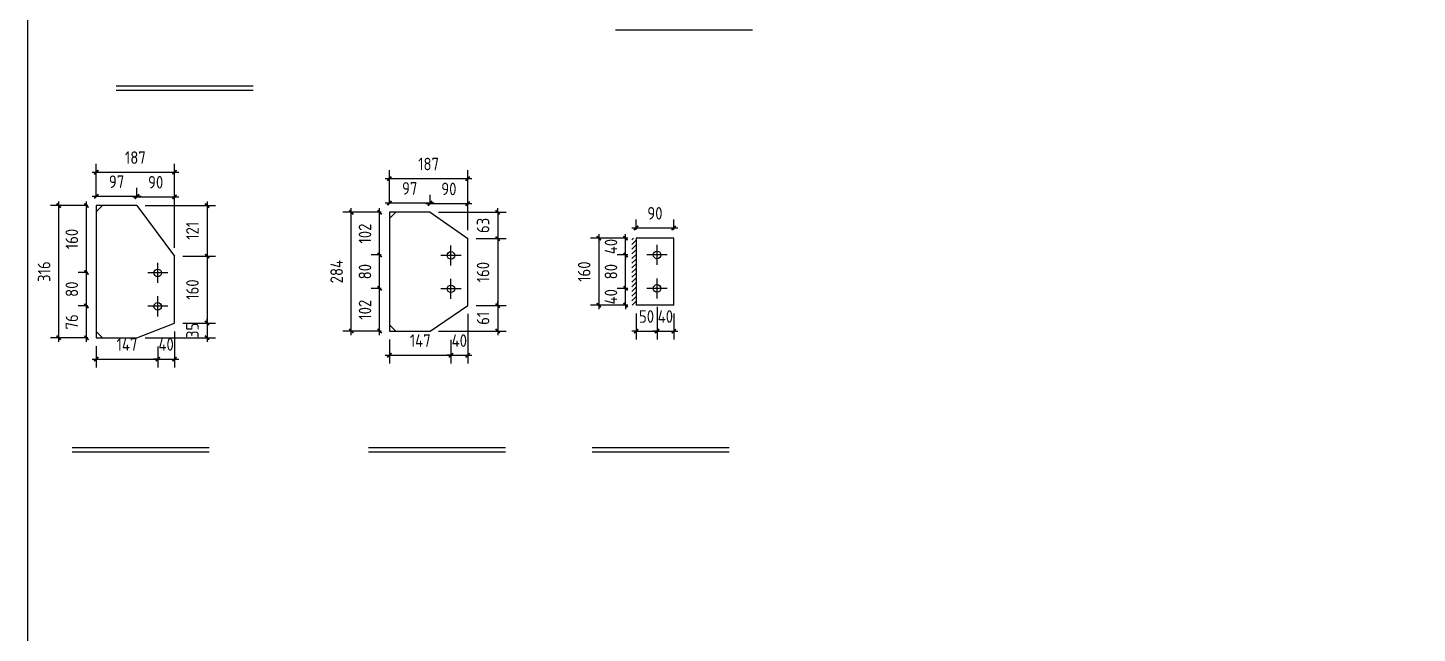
# Model space of a CAD drawing. Extents: x 533809 to 747315, y -17138 to 180511.
# Drawn here: x 566139 to 569461, y 171953 to 173400 of the extents above; entities that cross this region are included whole.
import ezdxf

# ---------------------------------------------------------------- set-up
doc = ezdxf.new("R2010")
doc.units = 0
doc.header["$LTSCALE"] = 1000
doc.header["$MEASUREMENT"] = 0
doc.styles.get("Standard").update_dxf_attribs({"font": 'gbenor.shx', "bigfont": 'gbcbig.shx'})
doc.dimstyles.get("Standard").update_dxf_attribs({"dimscale": 100, "dimtxt": 3.5, "dimasz": 1, "dimexe": 2.5, "dimexo": 3, "dimgap": 1.5, "dimtad": 1, "dimdec": 0, "dimzin": 0, "dimdsep": 46, "dimtxsty": 'Standard', "dimblk": 'ARCHTICK', "dimcen": 0.09, "dimadec": 0, "dimazin": 0, "dimtfac": 1, "dimtdec": 0, "dimtix": 1, "dimtmove": 2, "dimatfit": 3, "dimfxl": 1, "dimtolj": 1, "dimtzin": 0, "dimarcsym": 0})

# ---------------------------------------------------------------- blocks, each defined once
blk = doc.blocks.new('_ArchTick')
at = {"color": 0, "linetype": 'ByBlock', "const_width": 0.4}
blk.add_lwpolyline([(-0.5, -0.5), (0.5, 0.5)], dxfattribs=at)
blk = doc.blocks.new('*D442')
at = {"color": 3, "lineweight": -2}
for p, q in [((566282.9, 172735.3), (566259.4, 172735.3)), ((566279.4, 172649.3), (566279.4, 172745.3)), ((566282.9, 172659.3), (566259.4, 172659.3))]:
    blk.add_line(p, q, dxfattribs=at)
at = {"layer": 'Defpoints', "color": 0}
for p in [(566279.4, 172735.3), (566302.9, 172735.3), (566302.9, 172659.3)]:
    blk.add_point(p, dxfattribs=at)
at = {"color": 3, "lineweight": -2, "xscale": 10, "yscale": 10, "zscale": 10}
for p, rotation in [((566279.4, 172735.3), 90), ((566279.4, 172659.3), 270)]:
    blk.add_blockref('_ArchTick', p, dxfattribs=dict(at, rotation=rotation))
at = {"color": 0, "insert": (566244.4, 172697.3), "char_height": 30, "attachment_point": 5, "rotation": 90}
blk.add_mtext('\\A1;76', dxfattribs=at)
blk = doc.blocks.new('*D443')
at = {"color": 3, "lineweight": -2}
for p, q in [((566282.9, 172815.3), (566259.4, 172815.3)), ((566279.4, 172725.3), (566279.4, 172825.3)), ((566282.9, 172735.3), (566259.4, 172735.3))]:
    blk.add_line(p, q, dxfattribs=at)
at = {"layer": 'Defpoints', "color": 0}
for p in [(566279.4, 172815.3), (566302.9, 172815.3), (566302.9, 172735.3)]:
    blk.add_point(p, dxfattribs=at)
at = {"color": 3, "lineweight": -2, "xscale": 10, "yscale": 10, "zscale": 10}
for p, rotation in [((566279.4, 172815.3), 90), ((566279.4, 172735.3), 270)]:
    blk.add_blockref('_ArchTick', p, dxfattribs=dict(at, rotation=rotation))
at = {"color": 0, "insert": (566244.4, 172775.3), "char_height": 30, "attachment_point": 5, "rotation": 90}
blk.add_mtext('\\A1;80', dxfattribs=at)
blk = doc.blocks.new('*D444')
at = {"color": 3, "lineweight": -2}
for p, q in [((566282.9, 172975.3), (566259.4, 172975.3)), ((566279.4, 172805.3), (566279.4, 172985.3)), ((566282.9, 172815.3), (566259.4, 172815.3))]:
    blk.add_line(p, q, dxfattribs=at)
at = {"layer": 'Defpoints', "color": 0}
for p in [(566279.4, 172975.3), (566302.9, 172975.3), (566302.9, 172815.3)]:
    blk.add_point(p, dxfattribs=at)
at = {"color": 3, "lineweight": -2, "xscale": 10, "yscale": 10, "zscale": 10}
for p, rotation in [((566279.4, 172975.3), 90), ((566279.4, 172815.3), 270)]:
    blk.add_blockref('_ArchTick', p, dxfattribs=dict(at, rotation=rotation))
at = {"color": 0, "insert": (566244.4, 172895.3), "char_height": 30, "attachment_point": 5, "rotation": 90}
blk.add_mtext('\\A1;160', dxfattribs=at)
blk = doc.blocks.new('*D445')
at = {"color": 3, "lineweight": -2}
for p, q in [((566302.9, 172639.3), (566302.9, 172588.2)), ((566449.9, 172638.4), (566449.9, 172588.2)), ((566292.9, 172608.2), (566459.9, 172608.2))]:
    blk.add_line(p, q, dxfattribs=at)
at = {"layer": 'Defpoints', "color": 0}
for p in [(566302.9, 172659.3), (566449.9, 172658.4), (566449.9, 172608.2)]:
    blk.add_point(p, dxfattribs=at)
at = {"color": 3, "lineweight": -2, "xscale": 10, "yscale": 10, "zscale": 10, "rotation": 180}
blk.add_blockref('_ArchTick', (566302.9, 172608.2), dxfattribs=at)
at = {"color": 3, "lineweight": -2, "xscale": 10, "yscale": 10, "zscale": 10}
blk.add_blockref('_ArchTick', (566449.9, 172608.2), dxfattribs=at)
at = {"color": 0, "insert": (566376.4, 172643.2), "char_height": 30, "attachment_point": 5}
blk.add_mtext('\\A1;147', dxfattribs=at)
blk = doc.blocks.new('*D446')
at = {"color": 3, "lineweight": -2}
for p, q in [((566489.9, 172674.4), (566489.9, 172588.2)), ((566449.9, 172638.4), (566449.9, 172588.2)), ((566449.9, 172608.2), (566439.9, 172608.2)), ((566449.9, 172608.2), (566489.9, 172608.2)), ((566489.9, 172608.2), (566499.9, 172608.2))]:
    blk.add_line(p, q, dxfattribs=at)
at = {"layer": 'Defpoints', "color": 0}
for p in [(566489.9, 172694.4), (566449.9, 172658.4), (566489.9, 172608.2)]:
    blk.add_point(p, dxfattribs=at)
at = {"color": 3, "lineweight": -2, "xscale": 10, "yscale": 10, "zscale": 10}
blk.add_blockref('_ArchTick', (566449.9, 172608.2), dxfattribs=at)
at = {"color": 3, "lineweight": -2, "xscale": 10, "yscale": 10, "zscale": 10, "rotation": 180}
blk.add_blockref('_ArchTick', (566489.9, 172608.2), dxfattribs=at)
at = {"color": 0, "insert": (566469.9, 172643.2), "char_height": 30, "attachment_point": 5}
blk.add_mtext('\\A1;40', dxfattribs=at)
blk = doc.blocks.new('*D447')
at = {"color": 3, "lineweight": -2}
for p, q in [((566409.9, 172997.3), (566292.9, 172997.3)), ((566302.9, 172995.3), (566302.9, 173017.3)), ((566399.9, 172995.3), (566399.9, 173017.3))]:
    blk.add_line(p, q, dxfattribs=at)
at = {"layer": 'Defpoints', "color": 0}
for p in [(566302.9, 172997.3), (566302.9, 172975.3), (566399.9, 172975.3)]:
    blk.add_point(p, dxfattribs=at)
at = {"color": 3, "lineweight": -2, "xscale": 10, "yscale": 10, "zscale": 10}
for p, rotation in [((566302.9, 172997.3), 179.9999999999828), ((566399.9, 172997.3), 359.9999999999828)]:
    blk.add_blockref('_ArchTick', p, dxfattribs=dict(at, rotation=rotation))
at = {"color": 0, "insert": (566351.4, 173032.3), "char_height": 30, "attachment_point": 5}
blk.add_mtext('\\A1;97', dxfattribs=at)
blk = doc.blocks.new('*D919')
at = {"color": 3, "lineweight": -2}
for p, q in [((566983.9, 172777.3), (566960.4, 172777.3)), ((566980.4, 172665.3), (566980.4, 172787.3)), ((566983.9, 172675.3), (566960.4, 172675.3))]:
    blk.add_line(p, q, dxfattribs=at)
at = {"layer": 'Defpoints', "color": 0}
for p in [(566980.4, 172777.3), (567003.9, 172777.3), (567003.9, 172675.3)]:
    blk.add_point(p, dxfattribs=at)
at = {"color": 3, "lineweight": -2, "xscale": 10, "yscale": 10, "zscale": 10}
for p, rotation in [((566980.4, 172777.3), 90), ((566980.4, 172675.3), 270)]:
    blk.add_blockref('_ArchTick', p, dxfattribs=dict(at, rotation=rotation))
at = {"color": 0, "insert": (566945.4, 172726.3), "char_height": 30, "attachment_point": 5, "rotation": 90}
blk.add_mtext('\\A1;102', dxfattribs=at)
blk = doc.blocks.new('*D920')
at = {"color": 3, "lineweight": -2}
for p, q in [((566980.4, 172767.3), (566980.4, 172867.3)), ((566983.9, 172857.3), (566960.4, 172857.3)), ((566983.9, 172777.3), (566960.4, 172777.3))]:
    blk.add_line(p, q, dxfattribs=at)
at = {"layer": 'Defpoints', "color": 0}
for p in [(566980.4, 172857.3), (567003.9, 172857.3), (567003.9, 172777.3)]:
    blk.add_point(p, dxfattribs=at)
at = {"color": 3, "lineweight": -2, "xscale": 10, "yscale": 10, "zscale": 10}
for p, rotation in [((566980.4, 172857.3), 90), ((566980.4, 172777.3), 270)]:
    blk.add_blockref('_ArchTick', p, dxfattribs=dict(at, rotation=rotation))
at = {"color": 0, "insert": (566945.4, 172817.3), "char_height": 30, "attachment_point": 5, "rotation": 90}
blk.add_mtext('\\A1;80', dxfattribs=at)
blk = doc.blocks.new('*D921')
at = {"color": 3, "lineweight": -2}
for p, q in [((566980.4, 172847.3), (566980.4, 172969.3)), ((566983.9, 172959.3), (566960.4, 172959.3)), ((566983.9, 172857.3), (566960.4, 172857.3))]:
    blk.add_line(p, q, dxfattribs=at)
at = {"layer": 'Defpoints', "color": 0}
for p in [(566980.4, 172959.3), (567003.9, 172959.3), (567003.9, 172857.3)]:
    blk.add_point(p, dxfattribs=at)
at = {"color": 3, "lineweight": -2, "xscale": 10, "yscale": 10, "zscale": 10}
for p, rotation in [((566980.4, 172959.3), 90), ((566980.4, 172857.3), 270)]:
    blk.add_blockref('_ArchTick', p, dxfattribs=dict(at, rotation=rotation))
at = {"color": 0, "insert": (566945.4, 172908.3), "char_height": 30, "attachment_point": 5, "rotation": 90}
blk.add_mtext('\\A1;102', dxfattribs=at)
blk = doc.blocks.new('*D918')
at = {"color": 3, "lineweight": -2}
for p, q in [((567003.9, 172655.3), (567003.9, 172597.4)), ((567151, 172654.2), (567151, 172597.4)), ((566993.9, 172617.4), (567161, 172617.4))]:
    blk.add_line(p, q, dxfattribs=at)
at = {"layer": 'Defpoints', "color": 0}
for p in [(567003.9, 172675.3), (567151, 172674.2), (567151, 172617.4)]:
    blk.add_point(p, dxfattribs=at)
at = {"color": 3, "lineweight": -2, "xscale": 10, "yscale": 10, "zscale": 10, "rotation": 180}
blk.add_blockref('_ArchTick', (567003.9, 172617.4), dxfattribs=at)
at = {"color": 3, "lineweight": -2, "xscale": 10, "yscale": 10, "zscale": 10}
blk.add_blockref('_ArchTick', (567151, 172617.4), dxfattribs=at)
at = {"color": 0, "insert": (567077.5, 172652.4), "char_height": 30, "attachment_point": 5}
blk.add_mtext('\\A1;147', dxfattribs=at)
blk = doc.blocks.new('*D922')
at = {"color": 3, "lineweight": -2}
for p, q in [((567191, 172716.2), (567191, 172597.4)), ((567151, 172654.2), (567151, 172597.4)), ((567151, 172617.4), (567141, 172617.4)), ((567151, 172617.4), (567191, 172617.4)), ((567191, 172617.4), (567201, 172617.4))]:
    blk.add_line(p, q, dxfattribs=at)
at = {"layer": 'Defpoints', "color": 0}
for p in [(567191, 172736.2), (567151, 172674.2), (567191, 172617.4)]:
    blk.add_point(p, dxfattribs=at)
at = {"color": 3, "lineweight": -2, "xscale": 10, "yscale": 10, "zscale": 10}
blk.add_blockref('_ArchTick', (567151, 172617.4), dxfattribs=at)
at = {"color": 3, "lineweight": -2, "xscale": 10, "yscale": 10, "zscale": 10, "rotation": 180}
blk.add_blockref('_ArchTick', (567191, 172617.4), dxfattribs=at)
at = {"color": 0, "insert": (567171, 172652.4), "char_height": 30, "attachment_point": 5}
blk.add_mtext('\\A1;40', dxfattribs=at)
blk = doc.blocks.new('*D923')
at = {"color": 3, "lineweight": -2}
for p, q in [((567003.9, 172979.3), (567003.9, 173001.3)), ((567100.9, 172979.3), (567100.9, 173001.3)), ((567110.9, 172981.3), (566993.9, 172981.3))]:
    blk.add_line(p, q, dxfattribs=at)
at = {"layer": 'Defpoints', "color": 0}
for p in [(567003.9, 172981.3), (567003.9, 172959.3), (567100.9, 172959.3)]:
    blk.add_point(p, dxfattribs=at)
at = {"color": 3, "lineweight": -2, "xscale": 10, "yscale": 10, "zscale": 10, "rotation": 180}
blk.add_blockref('_ArchTick', (567003.9, 172981.3), dxfattribs=at)
at = {"color": 3, "lineweight": -2, "xscale": 10, "yscale": 10, "zscale": 10}
blk.add_blockref('_ArchTick', (567100.9, 172981.3), dxfattribs=at)
at = {"color": 0, "insert": (567052.4, 173016.3), "char_height": 30, "attachment_point": 5}
blk.add_mtext('\\A1;97', dxfattribs=at)
blk = doc.blocks.new('*D924')
at = {"color": 3, "lineweight": -2}
for p, q in [((566282.9, 172975.3), (566193.1, 172975.3)), ((566213.1, 172649.3), (566213.1, 172985.3)), ((566282.9, 172659.3), (566193.1, 172659.3))]:
    blk.add_line(p, q, dxfattribs=at)
at = {"layer": 'Defpoints', "color": 0}
for p in [(566213.1, 172975.3), (566302.9, 172975.3), (566302.9, 172659.3)]:
    blk.add_point(p, dxfattribs=at)
at = {"color": 3, "lineweight": -2, "xscale": 10, "yscale": 10, "zscale": 10}
for p, rotation in [((566213.1, 172975.3), 90), ((566213.1, 172659.3), 270)]:
    blk.add_blockref('_ArchTick', p, dxfattribs=dict(at, rotation=rotation))
at = {"color": 0, "insert": (566178.1, 172817.3), "char_height": 30, "attachment_point": 5, "rotation": 90}
blk.add_mtext('\\A1;316', dxfattribs=at)
blk = doc.blocks.new('*D925')
at = {"color": 3, "lineweight": -2}
for p, q in [((566912.6, 172665.3), (566912.6, 172969.3)), ((566983.9, 172959.3), (566892.6, 172959.3)), ((566983.9, 172675.3), (566892.6, 172675.3))]:
    blk.add_line(p, q, dxfattribs=at)
at = {"layer": 'Defpoints', "color": 0}
for p in [(566912.6, 172959.3), (567003.9, 172959.3), (567003.9, 172675.3)]:
    blk.add_point(p, dxfattribs=at)
at = {"color": 3, "lineweight": -2, "xscale": 10, "yscale": 10, "zscale": 10}
for p, rotation in [((566912.6, 172959.3), 90), ((566912.6, 172675.3), 270)]:
    blk.add_blockref('_ArchTick', p, dxfattribs=dict(at, rotation=rotation))
at = {"color": 0, "insert": (566877.6, 172817.3), "char_height": 30, "attachment_point": 5, "rotation": 90}
blk.add_mtext('\\A1;284', dxfattribs=at)
blk = doc.blocks.new('*D1023')
at = {"color": 3, "lineweight": -2}
for p, q in [((566389.9, 172996), (566499.9, 172996)), ((566399.9, 172995.3), (566399.9, 173016)), ((566489.9, 172874.4), (566489.9, 173016))]:
    blk.add_line(p, q, dxfattribs=at)
at = {"layer": 'Defpoints', "color": 0}
for p in [(566489.9, 172996), (566399.9, 172975.3), (566489.9, 172854.4)]:
    blk.add_point(p, dxfattribs=at)
at = {"color": 3, "lineweight": -2, "xscale": 10, "yscale": 10, "zscale": 10, "rotation": 180}
blk.add_blockref('_ArchTick', (566399.9, 172996), dxfattribs=at)
at = {"color": 3, "lineweight": -2, "xscale": 10, "yscale": 10, "zscale": 10}
blk.add_blockref('_ArchTick', (566489.9, 172996), dxfattribs=at)
at = {"color": 0, "insert": (566444.9, 173031), "char_height": 30, "attachment_point": 5}
blk.add_mtext('\\A1;90', dxfattribs=at)
blk = doc.blocks.new('*D1024')
at = {"color": 3, "lineweight": -2}
for p, q in [((566419.9, 172975.3), (566587.8, 172975.3)), ((566567.8, 172985.3), (566567.8, 172844.4)), ((566509.9, 172854.4), (566587.8, 172854.4))]:
    blk.add_line(p, q, dxfattribs=at)
at = {"layer": 'Defpoints', "color": 0}
for p in [(566399.9, 172975.3), (566489.9, 172854.4), (566567.8, 172854.4)]:
    blk.add_point(p, dxfattribs=at)
at = {"color": 3, "lineweight": -2, "xscale": 10, "yscale": 10, "zscale": 10}
for p, rotation in [((566567.8, 172975.3), 90), ((566567.8, 172854.4), 270)]:
    blk.add_blockref('_ArchTick', p, dxfattribs=dict(at, rotation=rotation))
at = {"color": 0, "insert": (566532.8, 172914.9), "char_height": 30, "attachment_point": 5, "rotation": 90}
blk.add_mtext('\\A1;121', dxfattribs=at)
blk = doc.blocks.new('*D1025')
at = {"color": 3, "lineweight": -2}
for p, q in [((566567.8, 172864.4), (566567.8, 172684.4)), ((566509.9, 172854.4), (566587.8, 172854.4)), ((566509.9, 172694.4), (566587.8, 172694.4))]:
    blk.add_line(p, q, dxfattribs=at)
at = {"layer": 'Defpoints', "color": 0}
for p in [(566489.9, 172854.4), (566489.9, 172694.4), (566567.8, 172694.4)]:
    blk.add_point(p, dxfattribs=at)
at = {"color": 3, "lineweight": -2, "xscale": 10, "yscale": 10, "zscale": 10}
for p, rotation in [((566567.8, 172854.4), 90), ((566567.8, 172694.4), 270)]:
    blk.add_blockref('_ArchTick', p, dxfattribs=dict(at, rotation=rotation))
at = {"color": 0, "insert": (566532.8, 172774.4), "char_height": 30, "attachment_point": 5, "rotation": 90}
blk.add_mtext('\\A1;160', dxfattribs=at)
blk = doc.blocks.new('*D1026')
at = {"color": 3, "lineweight": -2}
for p, q in [((566509.9, 172694.4), (566587.8, 172694.4)), ((566567.8, 172694.4), (566567.8, 172704.4)), ((566567.8, 172694.4), (566567.8, 172659.3)), ((566419.9, 172659.3), (566587.8, 172659.3)), ((566567.8, 172659.3), (566567.8, 172649.3))]:
    blk.add_line(p, q, dxfattribs=at)
at = {"layer": 'Defpoints', "color": 0}
for p in [(566489.9, 172694.4), (566399.9, 172659.3), (566567.8, 172659.3)]:
    blk.add_point(p, dxfattribs=at)
at = {"color": 3, "lineweight": -2, "xscale": 10, "yscale": 10, "zscale": 10}
for p, rotation in [((566567.8, 172694.4), 270), ((566567.8, 172659.3), 90)]:
    blk.add_blockref('_ArchTick', p, dxfattribs=dict(at, rotation=rotation))
at = {"color": 0, "insert": (566532.8, 172676.9), "char_height": 30, "attachment_point": 5, "rotation": 90}
blk.add_mtext('\\A1;35', dxfattribs=at)
blk = doc.blocks.new('*D1027')
at = {"color": 3, "lineweight": -2}
for p, q in [((566302.9, 172995.3), (566302.9, 173075)), ((566489.9, 172874.4), (566489.9, 173075)), ((566292.9, 173055), (566499.9, 173055))]:
    blk.add_line(p, q, dxfattribs=at)
at = {"layer": 'Defpoints', "color": 0}
for p in [(566489.9, 173055), (566302.9, 172975.3), (566489.9, 172854.4)]:
    blk.add_point(p, dxfattribs=at)
at = {"color": 3, "lineweight": -2, "xscale": 10, "yscale": 10, "zscale": 10, "rotation": 180}
blk.add_blockref('_ArchTick', (566302.9, 173055), dxfattribs=at)
at = {"color": 3, "lineweight": -2, "xscale": 10, "yscale": 10, "zscale": 10}
blk.add_blockref('_ArchTick', (566489.9, 173055), dxfattribs=at)
at = {"color": 0, "insert": (566396.4, 173090), "char_height": 30, "attachment_point": 5}
blk.add_mtext('\\A1;187', dxfattribs=at)
blk = doc.blocks.new('*D1028')
at = {"color": 3, "lineweight": -2}
for p, q in [((567100.9, 172979.3), (567100.9, 173000.1)), ((567191, 172916.2), (567191, 173000.1)), ((567090.9, 172980.1), (567201, 172980.1))]:
    blk.add_line(p, q, dxfattribs=at)
at = {"layer": 'Defpoints', "color": 0}
for p in [(567191, 172980.1), (567100.9, 172959.3), (567191, 172896.2)]:
    blk.add_point(p, dxfattribs=at)
at = {"color": 3, "lineweight": -2, "xscale": 10, "yscale": 10, "zscale": 10, "rotation": 180}
blk.add_blockref('_ArchTick', (567100.9, 172980.1), dxfattribs=at)
at = {"color": 3, "lineweight": -2, "xscale": 10, "yscale": 10, "zscale": 10}
blk.add_blockref('_ArchTick', (567191, 172980.1), dxfattribs=at)
at = {"color": 0, "insert": (567146, 173015.1), "char_height": 30, "attachment_point": 5}
blk.add_mtext('\\A1;90', dxfattribs=at)
blk = doc.blocks.new('*D1029')
at = {"color": 3, "lineweight": -2}
for p, q in [((567262.7, 172959.3), (567262.7, 172969.3)), ((567120.9, 172959.3), (567282.7, 172959.3)), ((567262.7, 172959.3), (567262.7, 172896.2)), ((567211, 172896.2), (567282.7, 172896.2)), ((567262.7, 172896.2), (567262.7, 172886.2))]:
    blk.add_line(p, q, dxfattribs=at)
at = {"layer": 'Defpoints', "color": 0}
for p in [(567100.9, 172959.3), (567191, 172896.2), (567262.7, 172896.2)]:
    blk.add_point(p, dxfattribs=at)
at = {"color": 3, "lineweight": -2, "xscale": 10, "yscale": 10, "zscale": 10}
for p, rotation in [((567262.7, 172959.3), 270), ((567262.7, 172896.2), 90)]:
    blk.add_blockref('_ArchTick', p, dxfattribs=dict(at, rotation=rotation))
at = {"color": 0, "insert": (567227.7, 172927.8), "char_height": 30, "attachment_point": 5, "rotation": 90}
blk.add_mtext('\\A1;63', dxfattribs=at)
blk = doc.blocks.new('*D1030')
at = {"color": 3, "lineweight": -2}
for p, q in [((567211, 172896.2), (567282.7, 172896.2)), ((567262.7, 172906.2), (567262.7, 172726.2)), ((567211, 172736.2), (567282.7, 172736.2))]:
    blk.add_line(p, q, dxfattribs=at)
at = {"layer": 'Defpoints', "color": 0}
for p in [(567191, 172896.2), (567191, 172736.2), (567262.7, 172736.2)]:
    blk.add_point(p, dxfattribs=at)
at = {"color": 3, "lineweight": -2, "xscale": 10, "yscale": 10, "zscale": 10}
for p, rotation in [((567262.7, 172896.2), 90), ((567262.7, 172736.2), 270)]:
    blk.add_blockref('_ArchTick', p, dxfattribs=dict(at, rotation=rotation))
at = {"color": 0, "insert": (567227.7, 172816.2), "char_height": 30, "attachment_point": 5, "rotation": 90}
blk.add_mtext('\\A1;160', dxfattribs=at)
blk = doc.blocks.new('*D1031')
at = {"color": 3, "lineweight": -2}
for p, q in [((567211, 172736.2), (567282.7, 172736.2)), ((567262.7, 172736.2), (567262.7, 172746.2)), ((567262.7, 172736.2), (567262.7, 172675.3)), ((567120.9, 172675.3), (567282.7, 172675.3)), ((567262.7, 172675.3), (567262.7, 172665.3))]:
    blk.add_line(p, q, dxfattribs=at)
at = {"layer": 'Defpoints', "color": 0}
for p in [(567191, 172736.2), (567100.9, 172675.3), (567262.7, 172675.3)]:
    blk.add_point(p, dxfattribs=at)
at = {"color": 3, "lineweight": -2, "xscale": 10, "yscale": 10, "zscale": 10}
for p, rotation in [((567262.7, 172736.2), 270), ((567262.7, 172675.3), 90)]:
    blk.add_blockref('_ArchTick', p, dxfattribs=dict(at, rotation=rotation))
at = {"color": 0, "insert": (567227.7, 172705.8), "char_height": 30, "attachment_point": 5, "rotation": 90}
blk.add_mtext('\\A1;61', dxfattribs=at)
blk = doc.blocks.new('*D1032')
at = {"color": 3, "lineweight": -2}
for p, q in [((567003.9, 172979.3), (567003.9, 173059.6)), ((567191, 172916.2), (567191, 173059.6)), ((566993.9, 173039.6), (567201, 173039.6))]:
    blk.add_line(p, q, dxfattribs=at)
at = {"layer": 'Defpoints', "color": 0}
for p in [(567191, 173039.6), (567003.9, 172959.3), (567191, 172896.2)]:
    blk.add_point(p, dxfattribs=at)
at = {"color": 3, "lineweight": -2, "xscale": 10, "yscale": 10, "zscale": 10, "rotation": 180}
blk.add_blockref('_ArchTick', (567003.9, 173039.6), dxfattribs=at)
at = {"color": 3, "lineweight": -2, "xscale": 10, "yscale": 10, "zscale": 10}
blk.add_blockref('_ArchTick', (567191, 173039.6), dxfattribs=at)
at = {"color": 0, "insert": (567097.5, 173074.6), "char_height": 30, "attachment_point": 5}
blk.add_mtext('\\A1;187', dxfattribs=at)
blk = doc.blocks.new('*D1069')
at = {"color": 3, "lineweight": -2}
for p, q in [((567573.7, 172777.3), (567548.6, 172777.3)), ((567568.6, 172777.3), (567568.6, 172787.3)), ((567568.6, 172737.3), (567568.6, 172777.3)), ((567573.7, 172737.3), (567548.6, 172737.3)), ((567568.6, 172737.3), (567568.6, 172727.3))]:
    blk.add_line(p, q, dxfattribs=at)
at = {"layer": 'Defpoints', "color": 0}
for p in [(567568.6, 172777.3), (567593.7, 172777.3), (567593.7, 172737.3)]:
    blk.add_point(p, dxfattribs=at)
at = {"color": 3, "lineweight": -2, "xscale": 10, "yscale": 10, "zscale": 10}
for p, rotation in [((567568.6, 172777.3), 270), ((567568.6, 172737.3), 90)]:
    blk.add_blockref('_ArchTick', p, dxfattribs=dict(at, rotation=rotation))
at = {"color": 0, "insert": (567533.6, 172757.3), "char_height": 30, "attachment_point": 5, "rotation": 90}
blk.add_mtext('\\A1;40', dxfattribs=at)
blk = doc.blocks.new('*D1070')
at = {"color": 3, "lineweight": -2}
for p, q in [((567568.6, 172767.3), (567568.6, 172867.3)), ((567573.7, 172857.3), (567548.6, 172857.3)), ((567573.7, 172777.3), (567548.6, 172777.3))]:
    blk.add_line(p, q, dxfattribs=at)
at = {"layer": 'Defpoints', "color": 0}
for p in [(567568.6, 172857.3), (567593.7, 172857.3), (567593.7, 172777.3)]:
    blk.add_point(p, dxfattribs=at)
at = {"color": 3, "lineweight": -2, "xscale": 10, "yscale": 10, "zscale": 10}
for p, rotation in [((567568.6, 172857.3), 90), ((567568.6, 172777.3), 270)]:
    blk.add_blockref('_ArchTick', p, dxfattribs=dict(at, rotation=rotation))
at = {"color": 0, "insert": (567533.6, 172817.3), "char_height": 30, "attachment_point": 5, "rotation": 90}
blk.add_mtext('\\A1;80', dxfattribs=at)
blk = doc.blocks.new('*D1071')
at = {"color": 3, "lineweight": -2}
for p, q in [((567573.7, 172897.3), (567548.6, 172897.3)), ((567568.6, 172897.3), (567568.6, 172907.3)), ((567568.6, 172857.3), (567568.6, 172897.3)), ((567573.7, 172857.3), (567548.6, 172857.3)), ((567568.6, 172857.3), (567568.6, 172847.3))]:
    blk.add_line(p, q, dxfattribs=at)
at = {"layer": 'Defpoints', "color": 0}
for p in [(567568.6, 172897.3), (567593.7, 172897.3), (567593.7, 172857.3)]:
    blk.add_point(p, dxfattribs=at)
at = {"color": 3, "lineweight": -2, "xscale": 10, "yscale": 10, "zscale": 10}
for p, rotation in [((567568.6, 172897.3), 270), ((567568.6, 172857.3), 90)]:
    blk.add_blockref('_ArchTick', p, dxfattribs=dict(at, rotation=rotation))
at = {"color": 0, "insert": (567533.6, 172877.3), "char_height": 30, "attachment_point": 5, "rotation": 90}
blk.add_mtext('\\A1;40', dxfattribs=at)
blk = doc.blocks.new('*D1072')
at = {"color": 3, "lineweight": -2}
for p, q in [((567643.7, 172733.3), (567643.7, 172655.1)), ((567593.7, 172717.3), (567593.7, 172655.1)), ((567593.7, 172675.1), (567583.7, 172675.1)), ((567593.7, 172675.1), (567643.7, 172675.1)), ((567643.7, 172675.1), (567653.7, 172675.1))]:
    blk.add_line(p, q, dxfattribs=at)
at = {"layer": 'Defpoints', "color": 0}
for p in [(567593.7, 172737.3), (567643.7, 172753.3), (567643.7, 172675.1)]:
    blk.add_point(p, dxfattribs=at)
at = {"color": 3, "lineweight": -2, "xscale": 10, "yscale": 10, "zscale": 10}
blk.add_blockref('_ArchTick', (567593.7, 172675.1), dxfattribs=at)
at = {"color": 3, "lineweight": -2, "xscale": 10, "yscale": 10, "zscale": 10, "rotation": 180}
blk.add_blockref('_ArchTick', (567643.7, 172675.1), dxfattribs=at)
at = {"color": 0, "insert": (567618.7, 172710.1), "char_height": 30, "attachment_point": 5}
blk.add_mtext('\\A1;50', dxfattribs=at)
blk = doc.blocks.new('*D1073')
at = {"color": 3, "lineweight": -2}
for p, q in [((567643.7, 172733.3), (567643.7, 172655.1)), ((567683.7, 172717.3), (567683.7, 172655.1)), ((567643.7, 172675.1), (567633.7, 172675.1)), ((567643.7, 172675.1), (567683.7, 172675.1)), ((567683.7, 172675.1), (567693.7, 172675.1))]:
    blk.add_line(p, q, dxfattribs=at)
at = {"layer": 'Defpoints', "color": 0}
for p in [(567643.7, 172753.3), (567683.7, 172737.3), (567683.7, 172675.1)]:
    blk.add_point(p, dxfattribs=at)
at = {"color": 3, "lineweight": -2, "xscale": 10, "yscale": 10, "zscale": 10}
blk.add_blockref('_ArchTick', (567643.7, 172675.1), dxfattribs=at)
at = {"color": 3, "lineweight": -2, "xscale": 10, "yscale": 10, "zscale": 10, "rotation": 180}
blk.add_blockref('_ArchTick', (567683.7, 172675.1), dxfattribs=at)
at = {"color": 0, "insert": (567663.7, 172710.1), "char_height": 30, "attachment_point": 5}
blk.add_mtext('\\A1;40', dxfattribs=at)
blk = doc.blocks.new('*D1074')
at = {"color": 3, "lineweight": -2}
for p, q in [((567573.7, 172897.3), (567484.5, 172897.3)), ((567504.5, 172907.3), (567504.5, 172727.3)), ((567573.7, 172737.3), (567484.5, 172737.3))]:
    blk.add_line(p, q, dxfattribs=at)
at = {"layer": 'Defpoints', "color": 0}
for p in [(567593.7, 172897.3), (567504.5, 172737.3), (567593.7, 172737.3)]:
    blk.add_point(p, dxfattribs=at)
at = {"color": 3, "lineweight": -2, "xscale": 10, "yscale": 10, "zscale": 10}
for p, rotation in [((567504.5, 172897.3), 90), ((567504.5, 172737.3), 270)]:
    blk.add_blockref('_ArchTick', p, dxfattribs=dict(at, rotation=rotation))
at = {"color": 0, "insert": (567469.5, 172817.3), "char_height": 30, "attachment_point": 5, "rotation": 90}
blk.add_mtext('\\A1;160', dxfattribs=at)
blk = doc.blocks.new('*D1075')
at = {"color": 3, "lineweight": -2}
for p, q in [((567593.7, 172917.3), (567593.7, 172941.8)), ((567683.7, 172917.3), (567683.7, 172941.8)), ((567583.7, 172921.8), (567693.7, 172921.8))]:
    blk.add_line(p, q, dxfattribs=at)
at = {"layer": 'Defpoints', "color": 0}
for p in [(567593.7, 172897.3), (567683.7, 172921.8), (567683.7, 172897.3)]:
    blk.add_point(p, dxfattribs=at)
at = {"color": 3, "lineweight": -2, "xscale": 10, "yscale": 10, "zscale": 10, "rotation": 180}
blk.add_blockref('_ArchTick', (567593.7, 172921.8), dxfattribs=at)
at = {"color": 3, "lineweight": -2, "xscale": 10, "yscale": 10, "zscale": 10}
blk.add_blockref('_ArchTick', (567683.7, 172921.8), dxfattribs=at)
at = {"color": 0, "insert": (567638.7, 172956.8), "char_height": 30, "attachment_point": 5}
blk.add_mtext('\\A1;90', dxfattribs=at)

msp = doc.modelspace()

# ---------------------------------------------------------------- hatches: boundary and pattern name
h = msp.add_hatch()
h.set_pattern_fill('ANSI31', color=256, scale=5, style=0)
h.set_pattern_definition([(45, (142.6155, 0), (-5.61266008, 5.61266008), [])])
h.paths.add_polyline_path([(567593.7, 172897.3), (567583.7, 172897.3), (567583.7, 172737.3), (567593.7, 172737.3)])

# ---------------------------------------------------------------- linework, layer by layer
for p, q in [((567544.1, 173395.5), (567871.8, 173395.5)), ((566350.7, 173261.2), (566678.4, 173261.2)), ((566350.7, 173251.2), (566678.4, 173251.2)), ((566302.9, 172975.3), (566302.9, 172659.3)), ((566302.9, 172960.3), (566317.9, 172975.3)), ((566399.9, 172975.3), (566302.9, 172975.3)), ((566399.9, 172975.3), (566489.9, 172854.4)), ((567003.9, 172959.3), (567003.9, 172675.3)), ((567100.9, 172959.3), (567003.9, 172959.3)), ((567003.9, 172944.3), (567018.9, 172959.3)), ((567100.9, 172959.3), (567191, 172896.2)), ((567191, 172736.2), (567191, 172896.2)), ((567593.7, 172897.3), (567593.7, 172737.3)), ((567683.7, 172897.3), (567593.7, 172897.3)), ((567683.7, 172737.3), (567683.7, 172897.3)), ((567151, 172832.2), (567151, 172880.2)), ((567643.7, 172833.3), (567643.7, 172881.3)), ((566449.9, 172790.4), (566449.9, 172838.4)), ((566489.9, 172694.4), (566489.9, 172854.4)), ((567175, 172856.2), (567127, 172856.2)), ((567667.7, 172857.3), (567619.7, 172857.3)), ((566473.9, 172814.4), (566425.9, 172814.4)), ((567151, 172752.2), (567151, 172800.2)), ((567643.7, 172753.3), (567643.7, 172801.3)), ((567175, 172776.2), (567127, 172776.2)), ((567667.7, 172777.3), (567619.7, 172777.3)), ((566473.9, 172734.4), (566425.9, 172734.4)), ((566449.9, 172710.4), (566449.9, 172758.4)), ((567100.9, 172675.3), (567191, 172736.2)), ((567683.7, 172737.3), (567593.7, 172737.3)), ((566399.9, 172659.3), (566489.9, 172694.4)), ((566302.9, 172674.3), (566317.9, 172659.3)), ((567003.9, 172690.3), (567018.9, 172675.3)), ((567003.9, 172675.3), (567100.9, 172675.3)), ((566302.9, 172659.3), (566399.9, 172659.3)), ((566245.3, 172396.6), (566573.1, 172396.6)), ((566953.6, 172396.6), (567281.4, 172396.6)), ((567488.3, 172396.6), (567816.1, 172396.6)), ((566245.3, 172386.6), (566573.1, 172386.6)), ((566953.6, 172386.6), (567281.4, 172386.6)), ((567488.3, 172386.6), (567816.1, 172386.6))]:
    msp.add_line(p, q)
msp.add_lwpolyline([(566139.1, 175012.3), (570594.1, 175012.3), (570594.1, 171862.3), (566139.1, 171862.3)], close=True)
for centre in [(567151, 172856.2), (567643.7, 172857.3), (566449.9, 172814.4), (567151, 172776.2), (567643.7, 172777.3), (566449.9, 172734.4)]:
    msp.add_circle(centre, 9)

# ---------------------------------------------------------------- dimensions: what is measured, and where the dimension line sits
for base, p1, p2, picture, middle in [((566489.9, 173055), (566302.9, 172975.3), (566489.9, 172854.4), '*D1027', (566396.4, 173090)), ((567191, 173039.6), (567003.9, 172959.3), (567191, 172896.2), '*D1032', (567097.5, 173074.6)), ((566489.9, 172996), (566399.9, 172975.3), (566489.9, 172854.4), '*D1023', (566444.9, 173031)), ((567191, 172980.1), (567100.9, 172959.3), (567191, 172896.2), '*D1028', (567146, 173015.1)), ((567191, 172617.4), (567151, 172674.2), (567191, 172736.2), '*D922', (567171, 172652.4)), ((567643.7, 172675.1), (567593.7, 172737.3), (567643.7, 172753.3), '*D1072', (567618.7, 172710.1)), ((567683.7, 172675.1), (567643.7, 172753.3), (567683.7, 172737.3), '*D1073', (567663.7, 172710.1)), ((566489.9, 172608.2), (566449.9, 172658.4), (566489.9, 172694.4), '*D446', (566469.9, 172643.2)), ((566449.9, 172608.2), (566302.9, 172659.3), (566449.9, 172658.4), '*D445', (566376.4, 172643.2)), ((567151, 172617.4), (567003.9, 172675.3), (567151, 172674.2), '*D918', (567077.5, 172652.4))]:
    dim = msp.add_linear_dim(base=base, p1=p1, p2=p2, dimstyle='Standard', override={"dimtxt": 0.3, "dimasz": 0.1, "dimexe": 0.2, "dimexo": 0.2, "dimgap": 0.2, "dimdle": 0.1, "dimclrd": 3, "dimclre": 3})
    dim.commit()
    dim.dimension.update_dxf_attribs({"geometry": picture, "text_midpoint": middle})
for p1, p2, distance, picture, middle in [((566399.9, 172975.3), (566302.9, 172975.3), -21.9, '*D447', (566351.4, 173032.3)), ((567100.9, 172959.3), (567003.9, 172959.3), -21.9, '*D923', (567052.4, 173016.3)), ((566302.9, 172659.3), (566302.9, 172975.3), 89.8, '*D924', (566178.1, 172817.3)), ((567003.9, 172675.3), (567003.9, 172959.3), 91.4, '*D925', (566877.6, 172817.3)), ((567593.7, 172897.3), (567683.7, 172897.3), 24.4, '*D1075', (567638.7, 172956.8)), ((567593.7, 172897.3), (567593.7, 172737.3), -89.1, '*D1074', (567469.5, 172817.3))]:
    dim = msp.add_aligned_dim(p1=p1, p2=p2, distance=distance, dimstyle='Standard', override={"dimtxt": 0.3, "dimasz": 0.1, "dimexe": 0.2, "dimexo": 0.2, "dimgap": 0.2, "dimdle": 0.1, "dimclrd": 3, "dimclre": 3})
    dim.commit()
    dim.dimension.update_dxf_attribs({"geometry": picture, "text_midpoint": middle})
for base, p1, p2, picture, middle in [((566279.4, 172975.3), (566302.9, 172815.3), (566302.9, 172975.3), '*D444', (566244.4, 172895.3)), ((566567.8, 172854.4), (566399.9, 172975.3), (566489.9, 172854.4), '*D1024', (566532.8, 172914.9)), ((566980.4, 172959.3), (567003.9, 172857.3), (567003.9, 172959.3), '*D921', (566945.4, 172908.3)), ((567262.7, 172896.2), (567100.9, 172959.3), (567191, 172896.2), '*D1029', (567227.7, 172927.8)), ((567262.7, 172736.2), (567191, 172896.2), (567191, 172736.2), '*D1030', (567227.7, 172816.2)), ((567568.6, 172897.3), (567593.7, 172857.3), (567593.7, 172897.3), '*D1071', (567533.6, 172877.3)), ((566567.8, 172694.4), (566489.9, 172854.4), (566489.9, 172694.4), '*D1025', (566532.8, 172774.4)), ((566980.4, 172857.3), (567003.9, 172777.3), (567003.9, 172857.3), '*D920', (566945.4, 172817.3)), ((567568.6, 172857.3), (567593.7, 172777.3), (567593.7, 172857.3), '*D1070', (567533.6, 172817.3)), ((566279.4, 172815.3), (566302.9, 172735.3), (566302.9, 172815.3), '*D443', (566244.4, 172775.3)), ((566980.4, 172777.3), (567003.9, 172675.3), (567003.9, 172777.3), '*D919', (566945.4, 172726.3)), ((567568.6, 172777.3), (567593.7, 172737.3), (567593.7, 172777.3), '*D1069', (567533.6, 172757.3)), ((566279.4, 172735.3), (566302.9, 172659.3), (566302.9, 172735.3), '*D442', (566244.4, 172697.3)), ((567262.7, 172675.3), (567191, 172736.2), (567100.9, 172675.3), '*D1031', (567227.7, 172705.8)), ((566567.8, 172659.3), (566489.9, 172694.4), (566399.9, 172659.3), '*D1026', (566532.8, 172676.9))]:
    dim = msp.add_linear_dim(base=base, p1=p1, p2=p2, angle=90, dimstyle='Standard', override={"dimtxt": 0.3, "dimasz": 0.1, "dimexe": 0.2, "dimexo": 0.2, "dimgap": 0.2, "dimdle": 0.1, "dimclrd": 3, "dimclre": 3})
    dim.commit()
    dim.dimension.update_dxf_attribs({"geometry": picture, "text_midpoint": middle})

doc.saveas('drawing.dxf')
